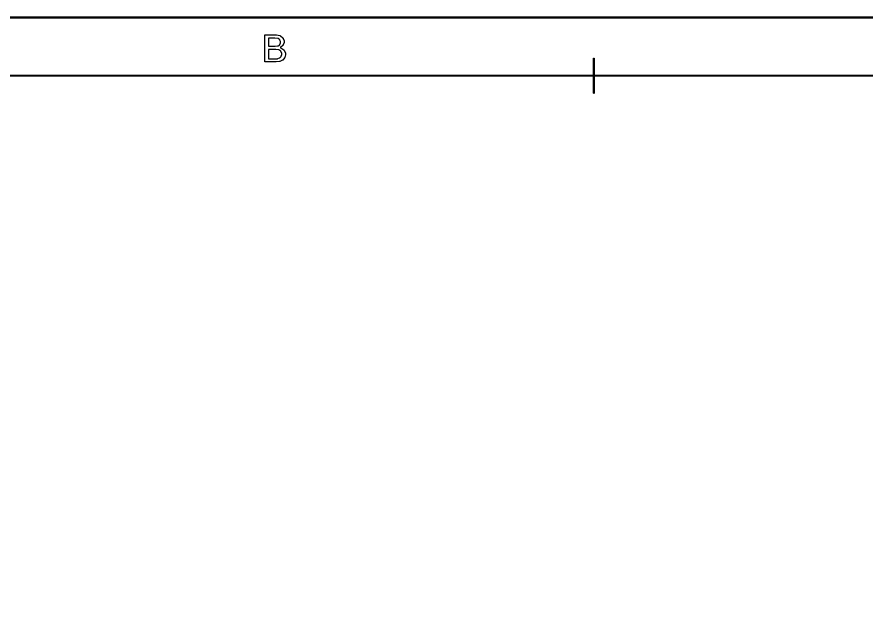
# Model space of a CAD drawing. Extents: x 0.54 to 10.46, y 0.74 to 7.76.
# Drawn here: x 2.981 to 5.425, y 6.042 to 7.761 of the extents above; entities that cross this region are included whole.
import ezdxf

# ---------------------------------------------------------------- set-up
doc = ezdxf.new("R2010")
doc.units = 0
doc.layers.get('0').update_dxf_attribs({"linetype": 'CONTINUOUS'})

msp = doc.modelspace()

# ---------------------------------------------------------------- linework, layer by layer
at = {"color": 0}
for points in [[(10.4631, 0.73899), (0.53689, 0.73899), (0.53646, 0.73899), (0.53516, 0.74029), (0.53516, 0.74072), (0.53516, 7.75928), (0.53516, 7.75971), (0.53646, 7.76101), (0.53689, 7.76101), (10.4631, 7.76101), (10.4635, 7.76101), (10.4648, 7.75971), (10.4648, 7.75928), (10.4648, 0.74072), (10.4648, 0.74029), (10.4635, 0.73899), (10.4631, 0.73899)], [(0.53863, 0.74246), (10.4614, 0.74246), (10.4614, 7.75754), (0.53863, 7.75754), (0.53863, 0.74246)], [(3.69461, 7.63167), (3.69461, 7.70953), (3.72385, 7.70953), (3.72738, 7.70953), (3.73719, 7.70757), (3.73812, 7.70714), (3.73899, 7.70676), (3.74604, 7.70068), (3.74658, 7.69987), (3.74707, 7.69906), (3.74962, 7.692), (3.74962, 7.68961), (3.74962, 7.68728), (3.74735, 7.68099), (3.7469, 7.68024), (3.74642, 7.67953), (3.73964, 7.67356), (3.73872, 7.67307), (3.73986, 7.67275), (3.74897, 7.66689), (3.74962, 7.66601), (3.75022, 7.66521), (3.75342, 7.65701), (3.75342, 7.65424), (3.75342, 7.65175), (3.75146, 7.64492), (3.75108, 7.6441), (3.75071, 7.64333), (3.74593, 7.63726), (3.74539, 7.63683), (3.74479, 7.63644), (3.73768, 7.63319), (3.73687, 7.63297), (3.736, 7.63276), (3.72721, 7.63167), (3.72428, 7.63167), (3.69461, 7.63167)], [(3.70492, 7.67681), (3.72174, 7.67681), (3.72418, 7.67681), (3.73107, 7.67763), (3.73156, 7.67774), (3.73221, 7.67796), (3.73714, 7.68115), (3.73747, 7.68158), (3.73779, 7.68207), (3.73947, 7.68685), (3.73947, 7.68842), (3.73947, 7.69015), (3.7379, 7.69472), (3.73763, 7.69521), (3.73731, 7.69569), (3.73286, 7.69906), (3.73232, 7.69922), (3.73172, 7.69943), (3.72325, 7.70031), (3.72049, 7.70031), (3.70492, 7.70031), (3.70492, 7.67681)], [(3.70492, 7.6409), (3.72428, 7.6409), (3.72601, 7.6409), (3.73096, 7.64117), (3.73133, 7.64122), (3.73188, 7.64133), (3.73682, 7.64318), (3.73725, 7.64339), (3.73763, 7.64367), (3.74094, 7.64725), (3.74121, 7.64768), (3.74143, 7.64817), (3.74274, 7.65272), (3.74274, 7.65424), (3.74274, 7.65614), (3.74083, 7.66129), (3.7405, 7.66183), (3.74013, 7.66237), (3.73497, 7.66613), (3.73432, 7.66635), (3.73361, 7.66656), (3.72558, 7.66764), (3.72293, 7.66764), (3.70492, 7.66764), (3.70492, 7.6409)], [(4.64106, 7.54135), (4.64085, 7.54135), (4.64035, 7.54189), (4.64035, 7.54204), (4.64035, 7.64231), (4.64035, 7.64247), (4.64085, 7.64296), (4.64106, 7.64296), (4.64122, 7.64296), (4.64176, 7.64247), (4.64176, 7.64231), (4.64176, 7.54204), (4.64176, 7.54189), (4.64122, 7.54135), (4.64106, 7.54135)], [(10.296, 0.90609), (0.87115, 0.90609), (0.87071, 0.90609), (0.86941, 0.90739), (0.86941, 0.90782), (0.86941, 7.59218), (0.86941, 7.59261), (0.87071, 7.59392), (0.87115, 7.59392), (10.296, 7.59392), (10.2964, 7.59392), (10.2977, 7.59261), (10.2977, 7.59218), (10.2977, 0.90782), (10.2977, 0.90739), (10.2964, 0.90609), (10.296, 0.90609)], [(0.87289, 0.90956), (10.2943, 0.90956), (10.2943, 7.59044), (0.87289, 7.59044), (0.87289, 0.90956)]]:
    msp.add_lwpolyline(points, close=True, dxfattribs=at)

doc.saveas('drawing.dxf')
